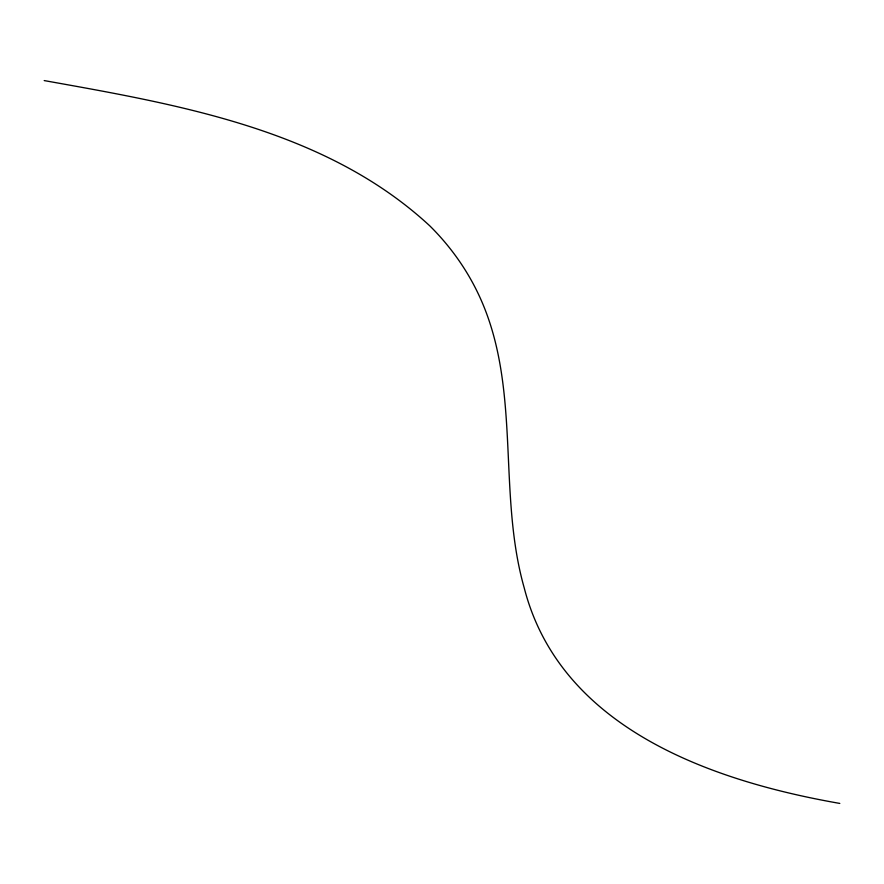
<?xml version="1.0" encoding="UTF-8"?>
<svg xmlns="http://www.w3.org/2000/svg" width="884" height="884" viewBox="0 0 884 884"><rect width="100%" height="100%" fill="white"/><g stroke="black" fill="none" stroke-linecap="round" stroke-linejoin="round"><path stroke-width="1.33" d="M44.2 80.577C178.822 104.688 325.853 129.561 429.9 225.961A259.885 236.857 6.1 0 1 477.725 292.681C522.411 385.115 496.786 491.382 524.234 587.937C560.346 728.526 712.018 781.047 839.8 803.423"/></g></svg>
